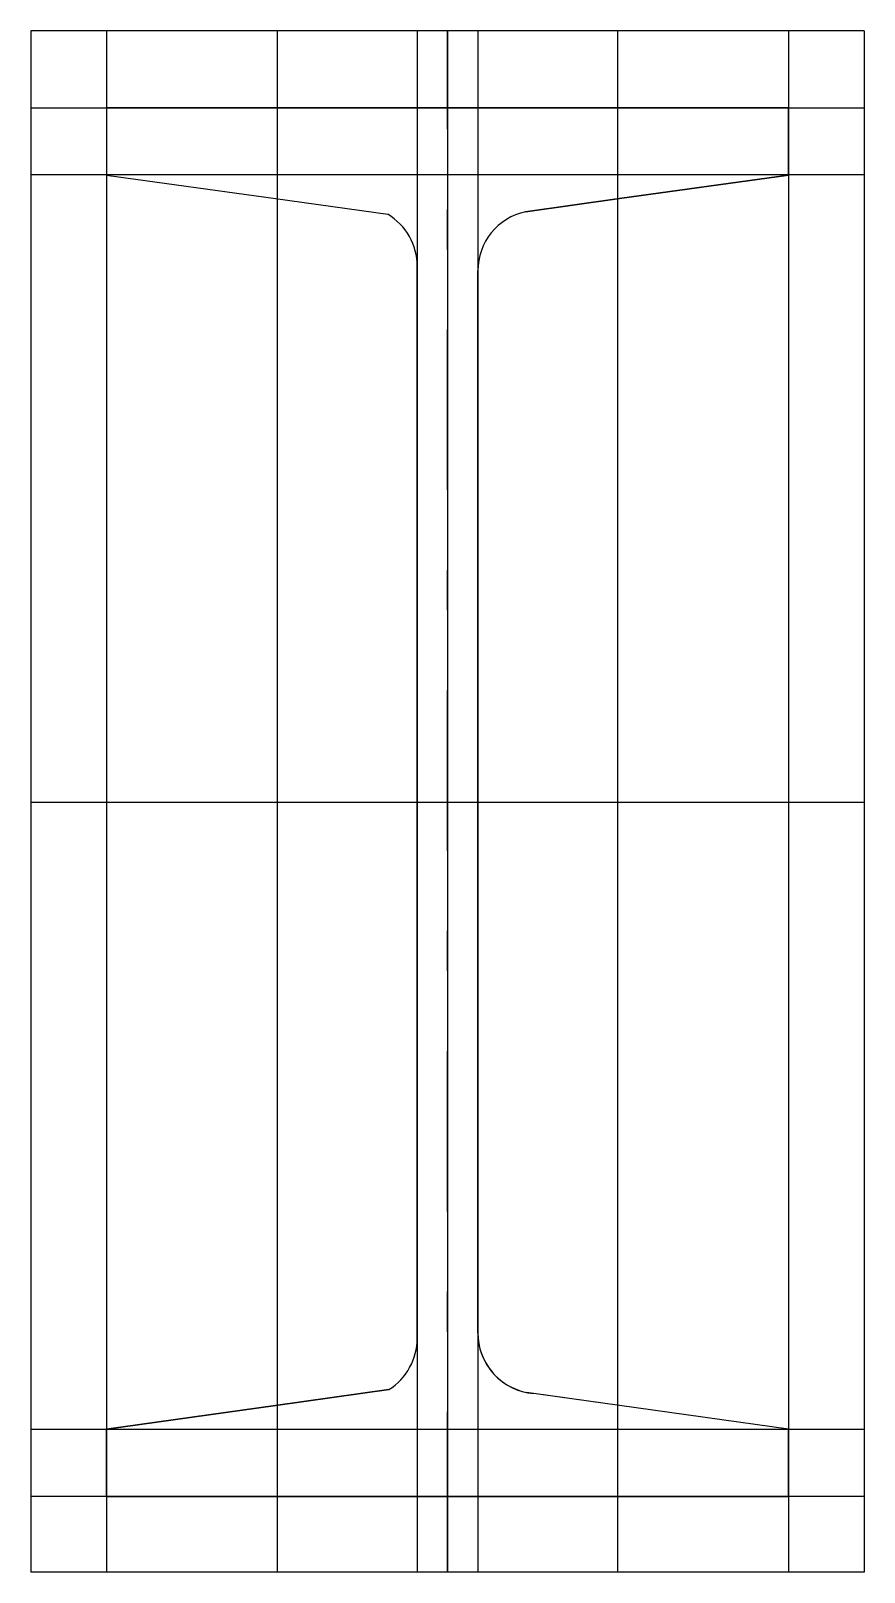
# Model space of a CAD drawing. Extents: x -33 to 33, y -20 to 102.
import ezdxf

# ---------------------------------------------------------------- set-up
doc = ezdxf.new("R2010")
doc.units = 0
doc.linetypes.add('CENTER', pattern=[28.575, 12.7, -6.35, 3.175, -6.35])
doc.layers.get('0').update_dxf_attribs({"linetype": 'CONTINUOUS'})

msp = doc.modelspace()

# ---------------------------------------------------------------- linework, layer by layer
at = {"linetype": 'CONTINUOUS'}
for p, q in [((-33, 101.77), (-33, -20.32)), ((33, 101.77), (-33, 101.77)), ((-27, 101.77), (-27, -20.32)), ((-13.5, 101.77), (-13.5, -20.32)), ((-2.4, 101.77), (-2.4, -20.32)), ((0, 101.77), (0, -20.32)), ((2.4, 101.77), (2.4, -20.32)), ((13.5, -20.32), (13.5, 101.77)), ((27, 101.77), (27, -20.32)), ((33, 101.77), (33, -20.32)), ((-33, 95.68), (33, 95.68)), ((27, 95.68), (-27, 95.68)), ((-27, 95.68), (-27, 90.35)), ((27, 95.68), (-27, 95.68)), ((-27, 95.68), (-27, 90.35)), ((27, 90.35), (27, 95.68)), ((27, 95.68), (27, 90.35)), ((33, 90.37), (-33, 90.37)), ((-27, 90.35), (-13.63, 88.48)), ((-27, 90.35), (-13.63, 88.48)), ((13.63, 88.48), (27, 90.35)), ((27, 90.35), (13.63, 88.48)), ((-13.63, 88.48), (-4.73, 87.24)), ((-13.63, 88.48), (-4.73, 87.24)), ((6.19, 87.44), (13.63, 88.48)), ((13.63, 88.48), (6.19, 87.44)), ((-2.4, 83.12), (-2.4, -1.8)), ((-2.4, -1.8), (-2.4, 83.12)), ((2.4, -1.38), (2.4, 82.75)), ((2.4, -1.38), (2.4, 82.75)), ((-33, 40.68), (33, 40.68)), ((-4.64, -5.86), (-13.63, -7.12)), ((-13.63, -7.12), (-4.64, -5.86)), ((13.63, -7.12), (6.25, -6.08)), ((-13.63, -7.12), (-27, -8.99)), ((-27, -8.99), (-13.63, -7.12)), ((13.63, -7.12), (6.83, -6.17)), ((27, -8.99), (13.63, -7.12)), ((27, -8.99), (13.63, -7.12)), ((33, -9.01), (-33, -9.01)), ((-27, -8.99), (-27, -14.32)), ((-27, -14.32), (-27, -8.99)), ((27, -14.32), (27, -8.99)), ((27, -14.32), (27, -8.99)), ((33, -14.32), (-33, -14.32)), ((-27, -14.32), (27, -14.32)), ((27, -14.32), (-27, -14.32)), ((33, -20.32), (-33, -20.32))]:
    msp.add_line(p, q, dxfattribs=at)
at = {"linetype": 'CENTER'}
for p, q in [((0, -20.32), (0, 101.77)), ((-33, 40.66), (33, 40.66))]:
    msp.add_line(p, q, dxfattribs=at)
at = {"linetype": 'CONTINUOUS'}
for centre, start, end in [((-7.2, 83.12), 359.9489, 59.0304), ((-7.2, 83.12), 359.9489, 59.0304), ((7.2, 82.75), 102.1468, 179.9697), ((7.2, 82.75), 102.1468, 179.9697), ((-7.2, -1.8), 302.231, 359.9959), ((-7.2, -1.8), 302.231, 359.9959), ((7.2, -1.37), 180.0603, 258.5849), ((7.2, -1.38), 179.9489, 265.5791)]:
    msp.add_arc(centre, 4.8, start, end, dxfattribs=at)

doc.saveas('drawing.dxf')
